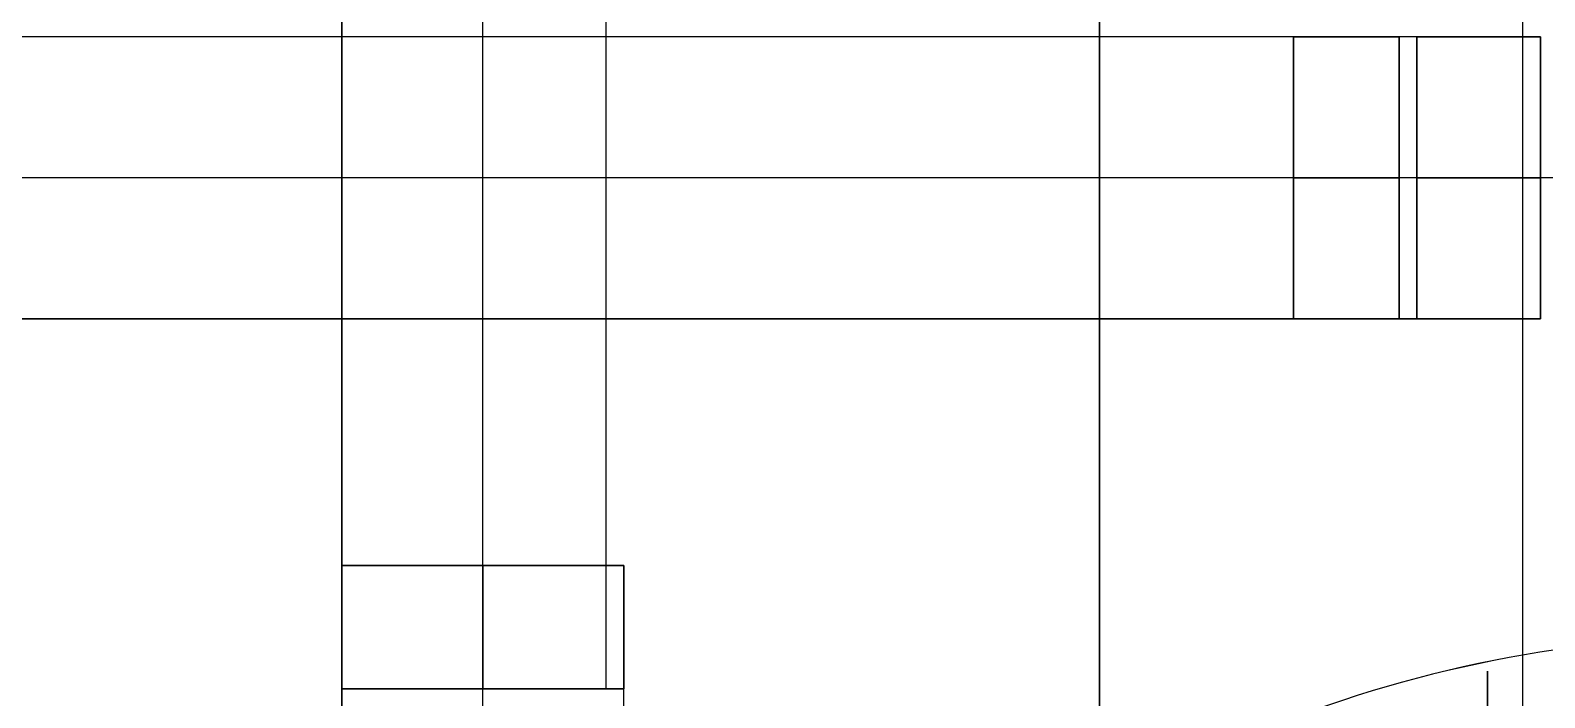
# Model space of a CAD drawing. Header units: metres. Extents: x 114 to 218, y 8 to 180.
# Drawn here: x 181.191 to 182.513, y 76.404 to 76.986 of the extents above; entities that cross this region are included whole.
import ezdxf

# ---------------------------------------------------------------- set-up
doc = ezdxf.new("R2010")
doc.units = ezdxf.units.M
doc.header["$MEASUREMENT"] = 0
for name, color, linetype in [('_Route', 7, 'Continuous'), ('A-2D-I-WALL', 7, 'Continuous'), ('A-3D-I-WALL', 7, 'Continuous'), ('PL-VA-Connector', 7, 'Continuous'), ('PL-VA-Fitting', 7, 'Continuous'), ('PL-VA-Pipe', 7, 'Continuous')]:
    doc.layers.add(name, color=color, linetype=linetype)

msp = doc.modelspace()

# ---------------------------------------------------------------- linework, layer by layer
at = {"layer": '_Route', "color": 4, "true_color": 0x00ffff}
for points in [[(181.5863, 75.8421), (181.5863, 95.3923)], [(181.5863, 75.8421), (181.5863, 95.3923)], [(183.3091, 76.2267), (182.6785, 76.8573), (170.4961, 76.8573), (170.4961, 81.9179), (165.8508, 81.9179)], [(183.3091, 76.2267), (182.6785, 76.8573), (170.4961, 76.8573), (170.4961, 81.9179), (165.8508, 81.9179)]]:
    msp.add_lwpolyline(points, dxfattribs=at)
at = {"layer": 'A-2D-I-WALL', "color": 9, "true_color": 0xbababa}
for points in [[(182.4939, 75.8114), (182.4939, 98.4379)], [(182.1247, 98.3148), (182.1247, 75.8729)]]:
    msp.add_lwpolyline(points, dxfattribs=at)
at = {"layer": 'A-3D-I-WALL', "color": 42, "true_color": 0xdda500}
for points in [[(182.1247, 98.3148), (182.1247, 75.8729), (182.1247, 75.8114), (182.4939, 75.8114), (182.4939, 75.8729), (182.4939, 85.7326), (182.4939, 86.1018), (182.4939, 89.7934), (182.4939, 90.3932), (182.4939, 94.0541), (182.4939, 94.654), (182.4939, 98.3148), (182.4939, 98.3764), (182.4939, 98.4379), (182.1247, 98.4379), (182.1247, 98.3764), (182.1247, 98.3148)], [(182.1247, 98.3148), (182.1247, 75.8729), (182.5554, 75.8729), (182.5554, 85.6711), (182.5554, 86.1633), (182.5554, 89.7318), (182.5554, 90.4548), (182.5554, 93.9926), (182.5554, 94.7155), (182.5554, 98.3148), (182.1247, 98.3148), (182.5554, 98.3148), (182.5554, 94.7155), (182.5554, 93.9926), (182.5554, 90.4548), (182.5554, 89.7318), (182.5554, 86.1633), (182.5554, 85.6711), (182.5554, 75.8729), (182.1247, 75.8729), (182.1247, 98.3148)]]:
    msp.add_lwpolyline(points, dxfattribs=at)
at = {"layer": 'PL-VA-Connector', "color": 171, "true_color": 0x7f7fff}
for points in [[(182.2939, 76.9804), (182.2939, 76.9342), (182.2939, 76.8573), (182.2939, 76.765), (182.2939, 76.7343), (182.2939, 76.765), (182.2939, 76.8573), (182.2939, 76.9342), (182.2939, 76.9804), (182.2939, 76.965), (182.2939, 76.9189), (182.2939, 76.8573), (182.2939, 76.7958), (182.2939, 76.7497), (182.2939, 76.7343), (182.2939, 76.7497), (182.2939, 76.7958), (182.2939, 76.8573), (182.2939, 76.9189), (182.2939, 76.965), (182.2939, 76.9804)], [(182.2939, 76.9804), (182.3862, 76.9804)], [(182.5093, 76.9804), (182.2939, 76.9804)], [(182.3862, 76.9804), (182.2939, 76.9804)], [(182.5093, 76.9804), (182.2939, 76.9804)], [(182.2939, 76.9804), (182.2939, 76.9342), (182.2939, 76.8573), (182.2939, 76.765), (182.2939, 76.7343), (182.2939, 76.765), (182.2939, 76.8573), (182.2939, 76.9342), (182.2939, 76.9804), (182.2939, 76.965), (182.2939, 76.9189), (182.2939, 76.8573), (182.2939, 76.7958), (182.2939, 76.7497), (182.2939, 76.7343), (182.2939, 76.7497), (182.2939, 76.7958), (182.2939, 76.8573), (182.2939, 76.9189), (182.2939, 76.965), (182.2939, 76.9804)], [(182.2939, 76.9804), (182.3862, 76.9804)], [(182.5093, 76.9804), (182.2939, 76.9804)], [(182.3862, 76.9804), (182.2939, 76.9804)], [(182.5093, 76.9804), (182.2939, 76.9804)], [(182.3862, 76.7343), (182.3862, 76.765), (182.3862, 76.8573), (182.3862, 76.9342), (182.3862, 76.9804), (182.3862, 76.9342), (182.3862, 76.8573), (182.3862, 76.765), (182.3862, 76.7343)], [(182.3862, 76.7343), (182.3862, 76.765), (182.3862, 76.8573), (182.3862, 76.9342), (182.3862, 76.9804), (182.3862, 76.9342), (182.3862, 76.8573), (182.3862, 76.765), (182.3862, 76.7343)], [(182.4016, 76.9804), (182.4016, 76.9342), (182.4016, 76.8573), (182.4016, 76.765), (182.4016, 76.7343), (182.4016, 76.765), (182.4016, 76.8573), (182.4016, 76.9342), (182.4016, 76.9804)], [(182.5093, 76.9804), (182.4016, 76.9804)], [(182.4016, 76.9804), (182.4016, 76.9804)], [(182.5093, 76.9804), (182.4016, 76.9804)], [(182.4016, 76.9804), (182.4016, 76.9342), (182.4016, 76.8573), (182.4016, 76.765), (182.4016, 76.7343), (182.4016, 76.765), (182.4016, 76.8573), (182.4016, 76.9342), (182.4016, 76.9804)], [(182.5093, 76.9804), (182.4016, 76.9804)], [(182.4016, 76.9804), (182.4016, 76.9804)], [(182.5093, 76.9804), (182.4016, 76.9804)], [(182.5093, 76.7343), (182.5093, 76.765), (182.5093, 76.8573), (182.5093, 76.9342), (182.5093, 76.9804), (182.5093, 76.9342), (182.5093, 76.8573), (182.5093, 76.765), (182.5093, 76.7343), (182.5093, 76.7497), (182.5093, 76.7958), (182.5093, 76.8573), (182.5093, 76.9189), (182.5093, 76.965), (182.5093, 76.9804), (182.5093, 76.965), (182.5093, 76.9189), (182.5093, 76.8573), (182.5093, 76.7958), (182.5093, 76.7497), (182.5093, 76.7343)], [(182.5093, 76.9804), (182.5093, 76.9804)], [(182.5093, 76.7343), (182.5093, 76.765), (182.5093, 76.8573), (182.5093, 76.9342), (182.5093, 76.9804), (182.5093, 76.9342), (182.5093, 76.8573), (182.5093, 76.765), (182.5093, 76.7343), (182.5093, 76.7497), (182.5093, 76.7958), (182.5093, 76.8573), (182.5093, 76.9189), (182.5093, 76.965), (182.5093, 76.9804), (182.5093, 76.965), (182.5093, 76.9189), (182.5093, 76.8573), (182.5093, 76.7958), (182.5093, 76.7497), (182.5093, 76.7343)], [(182.5093, 76.9804), (182.5093, 76.9804)], [(182.2939, 76.8573), (182.3862, 76.8573)], [(182.2939, 76.8573), (182.3862, 76.8573)], [(182.5093, 76.8573), (182.2939, 76.8573)], [(182.5093, 76.8573), (182.2939, 76.8573)], [(182.2939, 76.8573), (182.3862, 76.8573)], [(182.2939, 76.8573), (182.3862, 76.8573)], [(182.5093, 76.8573), (182.2939, 76.8573)], [(182.5093, 76.8573), (182.2939, 76.8573)], [(182.5093, 76.8573), (182.4016, 76.8573)], [(182.5093, 76.8573), (182.4016, 76.8573)], [(182.5093, 76.8573), (182.4016, 76.8573)], [(182.5093, 76.8573), (182.4016, 76.8573)], [(182.2939, 76.7343), (182.3862, 76.7343)], [(182.5093, 76.7343), (182.2939, 76.7343)], [(182.2939, 76.7343), (182.2939, 76.7343)], [(182.2939, 76.7343), (182.3862, 76.7343)], [(182.2939, 76.7343), (182.5093, 76.7343)], [(182.2939, 76.7343), (182.3862, 76.7343)], [(182.5093, 76.7343), (182.2939, 76.7343)], [(182.2939, 76.7343), (182.2939, 76.7343)], [(182.2939, 76.7343), (182.3862, 76.7343)], [(182.2939, 76.7343), (182.5093, 76.7343)], [(182.3862, 76.7343), (182.3862, 76.7343)], [(182.3862, 76.7343), (182.3862, 76.7343)], [(182.5093, 76.7343), (182.4016, 76.7343)], [(182.4016, 76.7343), (182.5093, 76.7343)], [(182.5093, 76.7343), (182.4016, 76.7343)], [(182.4016, 76.7343), (182.5093, 76.7343)], [(181.7094, 76.5189), (181.6633, 76.5189), (181.5863, 76.5189), (181.4941, 76.5189), (181.4633, 76.5189), (181.4941, 76.5189), (181.5863, 76.5189), (181.6633, 76.5189), (181.7094, 76.5189), (181.694, 76.5189), (181.6479, 76.5189), (181.5863, 76.5189), (181.5248, 76.5189), (181.4787, 76.5189), (181.4633, 76.5189), (181.4787, 76.5189), (181.5248, 76.5189), (181.5863, 76.5189), (181.6479, 76.5189), (181.694, 76.5189), (181.7094, 76.5189)], [(181.4633, 76.5189), (181.4633, 76.4113)], [(181.4633, 76.3036), (181.4633, 76.5189)], [(181.4633, 76.5189), (181.4633, 76.4113)], [(181.4633, 76.5189), (181.4633, 76.3036)], [(181.7094, 76.5189), (181.6633, 76.5189), (181.5863, 76.5189), (181.4941, 76.5189), (181.4633, 76.5189), (181.4941, 76.5189), (181.5863, 76.5189), (181.6633, 76.5189), (181.7094, 76.5189), (181.694, 76.5189), (181.6479, 76.5189), (181.5863, 76.5189), (181.5248, 76.5189), (181.4787, 76.5189), (181.4633, 76.5189), (181.4787, 76.5189), (181.5248, 76.5189), (181.5863, 76.5189), (181.6479, 76.5189), (181.694, 76.5189), (181.7094, 76.5189)], [(181.4633, 76.5189), (181.4633, 76.4113)], [(181.4633, 76.3036), (181.4633, 76.5189)], [(181.4633, 76.5189), (181.4633, 76.4113)], [(181.4633, 76.5189), (181.4633, 76.3036)], [(181.5863, 76.5189), (181.5863, 76.4113)], [(181.5863, 76.5189), (181.5863, 76.4113)], [(181.5863, 76.3036), (181.5863, 76.5189)], [(181.5863, 76.3036), (181.5863, 76.5189)], [(181.5863, 76.5189), (181.5863, 76.4113)], [(181.5863, 76.5189), (181.5863, 76.4113)], [(181.5863, 76.3036), (181.5863, 76.5189)], [(181.5863, 76.3036), (181.5863, 76.5189)], [(181.7094, 76.5189), (181.7094, 76.4113)], [(181.7094, 76.3036), (181.7094, 76.5189)], [(181.7094, 76.5189), (181.7094, 76.5189)], [(181.7094, 76.4113), (181.7094, 76.5189)], [(181.7094, 76.3036), (181.7094, 76.5189)], [(181.7094, 76.5189), (181.7094, 76.4113)], [(181.7094, 76.3036), (181.7094, 76.5189)], [(181.7094, 76.5189), (181.7094, 76.5189)], [(181.7094, 76.4113), (181.7094, 76.5189)], [(181.7094, 76.3036), (181.7094, 76.5189)], [(181.4633, 76.4113), (181.4941, 76.4113), (181.5863, 76.4113), (181.6633, 76.4113), (181.7094, 76.4113), (181.6633, 76.4113), (181.5863, 76.4113), (181.4941, 76.4113), (181.4633, 76.4113)], [(181.4633, 76.4113), (181.4941, 76.4113), (181.5863, 76.4113), (181.6633, 76.4113), (181.7094, 76.4113), (181.6633, 76.4113), (181.5863, 76.4113), (181.4941, 76.4113), (181.4633, 76.4113)], [(181.7094, 76.4113), (181.7094, 76.4113)], [(181.7094, 76.4113), (181.7094, 76.4113)]]:
    msp.add_lwpolyline(points, dxfattribs=at)
at = {"layer": 'PL-VA-Fitting', "color": 171, "true_color": 0x7f7fff}
for points in [[(182.4016, 76.9804), (182.4016, 76.9342), (182.4016, 76.8573), (182.4016, 76.7804), (182.4016, 76.7343), (182.4016, 76.7804), (182.4016, 76.8573), (182.4016, 76.9342), (182.4016, 76.9804)], [(182.4016, 76.9804), (182.5093, 76.9804)], [(182.5093, 76.9804), (182.4016, 76.9804)], [(182.4016, 76.9804), (182.4016, 76.9342), (182.4016, 76.8573), (182.4016, 76.7804), (182.4016, 76.7343), (182.4016, 76.7804), (182.4016, 76.8573), (182.4016, 76.9342), (182.4016, 76.9804)], [(182.4016, 76.9804), (182.5093, 76.9804)], [(182.5093, 76.9804), (182.4016, 76.9804)], [(182.5093, 76.7343), (182.5093, 76.7804), (182.5093, 76.8573), (182.5093, 76.9342), (182.5093, 76.9804), (182.5093, 76.9342), (182.5093, 76.8573), (182.5093, 76.7804), (182.5093, 76.7343)], [(182.5093, 76.7343), (182.5093, 76.7804), (182.5093, 76.8573), (182.5093, 76.9342), (182.5093, 76.9804), (182.5093, 76.9342), (182.5093, 76.8573), (182.5093, 76.7804), (182.5093, 76.7343)], [(182.4016, 76.8573), (182.5093, 76.8573)], [(182.4016, 76.8573), (182.5093, 76.8573)], [(182.4016, 76.8573), (182.5093, 76.8573)], [(182.4016, 76.8573), (182.5093, 76.8573)], [(182.4016, 76.7343), (182.5093, 76.7343)], [(182.4016, 76.7343), (182.4016, 76.7343)], [(182.4016, 76.7343), (182.5093, 76.7343)], [(182.4016, 76.7343), (182.5093, 76.7343)], [(182.4016, 76.7343), (182.4016, 76.7343)], [(182.4016, 76.7343), (182.5093, 76.7343)], [(182.5093, 76.7343), (182.5093, 76.7343)], [(182.5093, 76.7343), (182.5093, 76.7343)], [(182.4631, 76.4267), (182.4631, 76.3959), (182.4785, 76.319), (182.5093, 76.2113), (182.5246, 76.1036), (182.54, 76.0267), (182.54, 75.996), (182.54, 76.0267), (182.5246, 76.1036), (182.5093, 76.2113), (182.4785, 76.319), (182.4631, 76.3959), (182.4631, 76.4267)], [(182.4631, 76.4267), (182.4631, 76.3959), (182.4785, 76.319), (182.5093, 76.2113), (182.5246, 76.1036), (182.54, 76.0267), (182.54, 75.996), (182.54, 76.0267), (182.5246, 76.1036), (182.5093, 76.2113), (182.4785, 76.319), (182.4631, 76.3959), (182.4631, 76.4267)]]:
    msp.add_lwpolyline(points, dxfattribs=at)
for centre, radius, end in [((182.6862, 75.3422), 1.1153, 112.4982), ((182.6862, 75.342), 1.1154, 112.4954), ((182.6862, 75.3422), 1.1153, 112.4982), ((182.6862, 75.342), 1.1154, 112.4954)]:
    msp.add_arc(centre, radius, 90, end, dxfattribs=at)
at = {"layer": 'PL-VA-Pipe', "color": 171, "true_color": 0x7f7fff}
for points in [[(181.4633, 76.4113), (181.4633, 85.3327)], [(181.4633, 85.3327), (181.4633, 76.4113)], [(181.4633, 76.4113), (181.4633, 85.3327)], [(181.4633, 85.3327), (181.4633, 76.4113)], [(181.5863, 76.4113), (181.5863, 85.3327)], [(181.5863, 76.4113), (181.5863, 85.3327)], [(181.5863, 76.4113), (181.5863, 85.3327)], [(181.5863, 76.4113), (181.5863, 85.3327)], [(181.694, 76.4113), (181.694, 85.3327)], [(181.694, 76.4113), (181.694, 85.3327)], [(181.694, 76.4113), (181.694, 85.3327)], [(181.694, 76.4113), (181.694, 85.3327)], [(182.3862, 76.9804), (170.9576, 76.9804)], [(182.3862, 76.9804), (170.9576, 76.9804)], [(182.3862, 76.9804), (170.9576, 76.9804)], [(182.3862, 76.9804), (170.9576, 76.9804)], [(182.3862, 76.7343), (182.3862, 76.7804), (182.3862, 76.8573), (182.3862, 76.9342), (182.3862, 76.9804), (182.3862, 76.9342), (182.3862, 76.8573), (182.3862, 76.7804), (182.3862, 76.7343)], [(182.3862, 76.7343), (182.3862, 76.7804), (182.3862, 76.8573), (182.3862, 76.9342), (182.3862, 76.9804), (182.3862, 76.9342), (182.3862, 76.8573), (182.3862, 76.7804), (182.3862, 76.7343)], [(182.3862, 76.8573), (170.9576, 76.8573)], [(182.3862, 76.8573), (182.3862, 76.8573), (170.9576, 76.8573)], [(182.3862, 76.8573), (170.9576, 76.8573)], [(182.3862, 76.8573), (182.3862, 76.8573), (170.9576, 76.8573)], [(182.3862, 76.7343), (170.9576, 76.7343)], [(170.9576, 76.7343), (182.3862, 76.7343)], [(182.3862, 76.7343), (170.9576, 76.7343)], [(170.9576, 76.7343), (182.3862, 76.7343)], [(181.4633, 76.4113), (181.4941, 76.4113), (181.5863, 76.4113), (181.6633, 76.4113), (181.694, 76.4113), (181.6633, 76.4113), (181.5863, 76.4113), (181.4941, 76.4113), (181.4633, 76.4113)], [(181.4633, 76.4113), (181.4941, 76.4113), (181.5863, 76.4113), (181.6633, 76.4113), (181.694, 76.4113), (181.6633, 76.4113), (181.5863, 76.4113), (181.4941, 76.4113), (181.4633, 76.4113)], [(181.694, 76.4113), (181.694, 76.4113)], [(181.694, 76.4113), (181.694, 76.4113)]]:
    msp.add_lwpolyline(points, dxfattribs=at)

doc.saveas('drawing.dxf')
